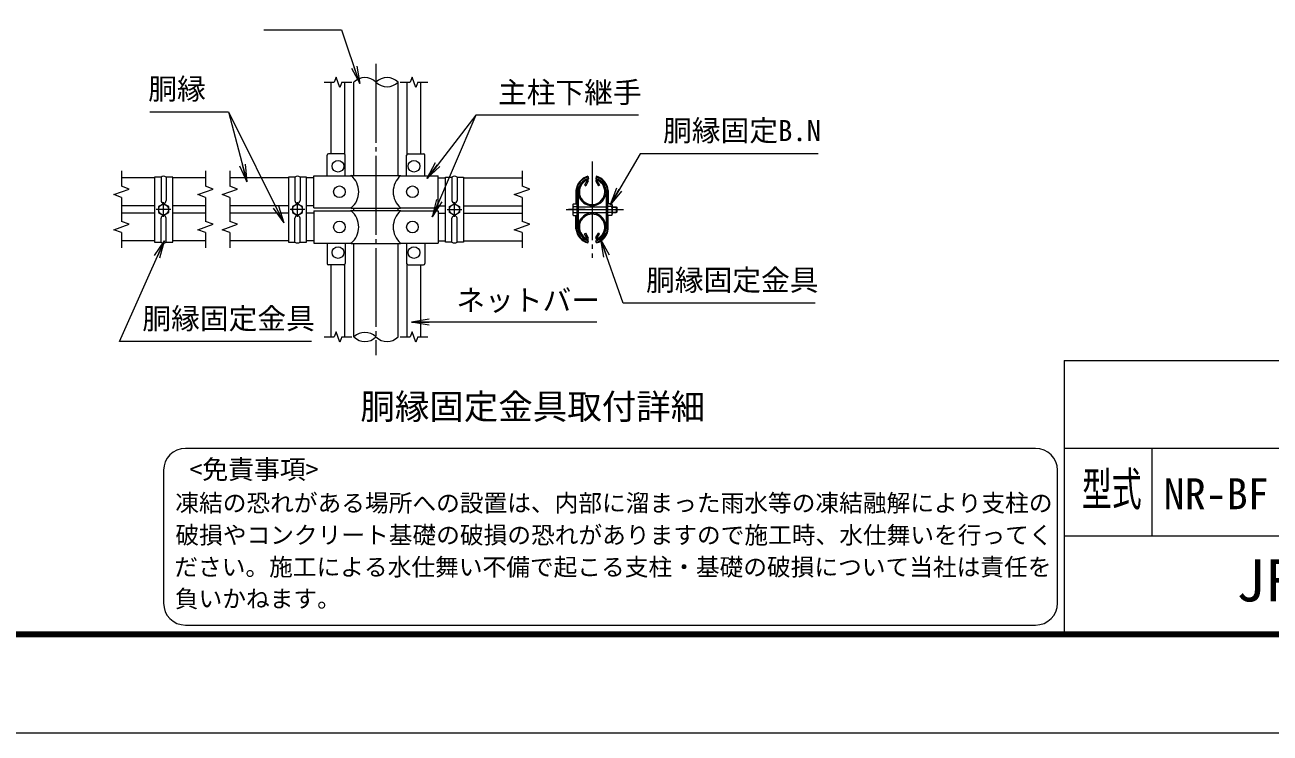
# Model space of a CAD drawing. Units: millimetres, scale not verified. Extents: x -12600 to 12600, y -8910 to 8910.
# Drawn here: x -756 to 7769, y -8910 to -4062 of the extents above; entities that cross this region are included whole.
import ezdxf
from ezdxf.enums import TextEntityAlignment as Align

# ---------------------------------------------------------------- set-up
doc = ezdxf.new("R2010")
doc.units = ezdxf.units.MM
doc.header["$LTSCALE"] = 30
doc.linetypes.add('LONG_CHAIN', pattern=[21, 18, -1, 1, -1])
for name, color, linetype, lineweight in [('0-0_D-TTL', 7, 'Continuous', 9), ('0-1_D-TTL-TXT', 7, 'Continuous', 9), ('0-3_D-STR1', 1, 'Continuous', 9), ('0-6_D-BMK', 2, 'LONG_CHAIN', 9), ('0-7_D-STR3', 3, 'Continuous', 9), ('0-9_D-STR-DIM', 7, 'Continuous', 9), ('0-A_0', 7, 'Continuous', 9), ('0-B_D-STR-TXT', 7, 'Continuous', 9)]:
    doc.layers.add(name, color=color, linetype=linetype, lineweight=lineweight)
doc.styles.add('ＭＳ ゴシック', font='')
doc.styles.get('ＭＳ ゴシック').set_extended_font_data('MS Gothic')

# ---------------------------------------------------------------- blocks, each defined once
blk = doc.blocks.new('_Open')
at = {"layer": '0-A_0'}
blk.add_line((-30, 5), (0, 0), dxfattribs=at)
blk.add_lwpolyline([(-30, -5), (0, 0), (-30, 0)], dxfattribs=at)

msp = doc.modelspace()

# ---------------------------------------------------------------- linework, layer by layer
at = {"layer": '0-0_D-TTL'}
for p, q in [((6360, -6360), (6360, -8220)), ((6360, -6360), (11760, -6360)), ((6360, -6960), (11760, -6960)), ((6960, -6960), (6960, -7560)), ((6360, -7560), (11760, -7560))]:
    msp.add_line(p, q, dxfattribs=at)
at = {"layer": '0-0_D-TTL', "color": 2}
msp.add_lwpolyline([(-12600, 8910), (12600, 8910), (12600, -8910), (-12600, -8910)], close=True, dxfattribs=at)
at = {"layer": '0-0_D-TTL'}
for points in [[(-11790, 8250), (11790, 8250), (11790, -8250), (-11790, -8250)], [(-11782.5, 8242.5), (11782.5, 8242.5), (11782.5, -8242.5), (-11782.5, -8242.5)], [(-11775, 8235), (11775, 8235), (11775, -8235), (-11775, -8235)], [(-11767.5, 8227.5), (11767.5, 8227.5), (11767.5, -8227.5), (-11767.5, -8227.5)], [(-11760, 8220), (11760, 8220), (11760, -8220), (-11760, -8220)]]:
    msp.add_lwpolyline(points, close=True, dxfattribs=at)
at = {"layer": '0-1_D-TTL-TXT', "color": 2}
for p, q in [((6163.56, -6961.06), (343.56, -6961.06)), ((193.56, -7111.06), (193.56, -8020.47)), ((6313.56, -8020.47), (6313.56, -7111.06)), ((343.56, -8170.47), (6163.56, -8170.47))]:
    msp.add_line(p, q, dxfattribs=at)
for centre, start, end in [((343.56, -7111.06), 90, 180), ((6163.56, -7111.06), 0, 90), ((343.56, -8020.47), 180, 270), ((6163.56, -8020.47), 270, 0)]:
    msp.add_arc(centre, 150, start, end, dxfattribs=at)
at = {"layer": '0-3_D-STR1'}
for p, q in [((1496.52, -5092.29), (1496.52, -4454.59)), ((1799.02, -5092.29), (1799.02, -4454.59)), ((131.11, -5109.79), (-93.89, -5109.79)), ((481.11, -5109.79), (256.11, -5109.79)), ((1047.77, -5109.79), (647.77, -5109.79)), ((1222.77, -5109.79), (1172.77, -5109.79)), ((2072.77, -5109.79), (2122.77, -5109.79)), ((2247.77, -5109.79), (2647.77, -5109.79)), ((3094.09, -5128.39), (3076.54, -5158.78)), ((3076.54, -5158.78), (3083.49, -5162.79)), ((3101.04, -5132.4), (3083.49, -5162.79)), ((3153.88, -5132.4), (3171.43, -5162.79)), ((3160.83, -5128.39), (3178.37, -5158.78)), ((3178.37, -5158.78), (3171.43, -5162.79)), ((131.11, -5300.29), (-93.89, -5300.29)), ((131.11, -5350.29), (-93.89, -5350.29)), ((481.11, -5300.29), (256.11, -5300.29)), ((481.11, -5350.29), (256.11, -5350.29)), ((1047.77, -5300.29), (647.77, -5300.29)), ((1047.77, -5350.29), (647.77, -5350.29)), ((1222.77, -5300.29), (1172.77, -5300.29)), ((1222.77, -5350.29), (1172.77, -5350.29)), ((1496.52, -5333.29), (1496.52, -5317.29)), ((1799.02, -5333.29), (1799.02, -5317.29)), ((2072.77, -5300.29), (2122.77, -5300.29)), ((2072.77, -5350.29), (2122.77, -5350.29)), ((2247.77, -5300.29), (2647.77, -5300.29)), ((2247.77, -5350.29), (2647.77, -5350.29)), ((131.11, -5540.79), (-93.89, -5540.79)), ((481.11, -5540.79), (256.11, -5540.79)), ((1047.77, -5540.79), (647.77, -5540.79)), ((1222.77, -5540.79), (1172.77, -5540.79)), ((2072.77, -5540.79), (2122.77, -5540.79)), ((2247.77, -5540.79), (2647.77, -5540.79)), ((3076.54, -5491.81), (3083.49, -5487.8)), ((3094.09, -5522.2), (3076.54, -5491.81)), ((3101.04, -5518.19), (3083.49, -5487.8)), ((3153.88, -5518.19), (3171.43, -5487.8)), ((3160.83, -5522.2), (3178.37, -5491.81)), ((3178.37, -5491.81), (3171.43, -5487.8)), ((1496.52, -6198.59), (1496.52, -5558.29)), ((1799.02, -6198.59), (1799.02, -5558.29))]:
    msp.add_line(p, q, dxfattribs=at)
for centre, radius, start, end in [((3127.46, -5205.04), 95.25, 114.32478, 65.67522), ((3127.46, -5205.04), 87.23, 114.32478, 65.67522), ((3092.35, -5127.38), 10.03, 330, 114.32478), ((3092.35, -5127.38), 2, 330, 114.32478), ((3162.56, -5127.38), 10.03, 65.67522, 210), ((3162.56, -5127.38), 2, 65.67522, 210), ((3127.08, -5205.04), 95.25, 5.09104, 65.67522), ((3127.46, -5445.54), 95.25, 294.32478, 245.67522), ((3127.46, -5445.54), 87.23, 294.32478, 245.67522), ((3092.35, -5523.2), 10.03, 245.67522, 30), ((3092.35, -5523.2), 2, 245.67522, 30), ((3162.56, -5523.2), 10.03, 150, 294.32478), ((3162.56, -5523.2), 2, 150, 294.32478)]:
    msp.add_arc(centre, radius, start, end, dxfattribs=at)
at = {"layer": '0-6_D-BMK'}
for p, q in [((1647.77, -4329.59), (1647.77, -6323.59)), ((3127.46, -4996.26), (3127.46, -5656.92)), ((193.61, -5376.59), (193.61, -5276.59)), ((1110.27, -5376.59), (1110.27, -5276.59)), ((2185.27, -5376.59), (2185.27, -5276.59)), ((243.61, -5326.59), (143.61, -5326.59)), ((1160.27, -5326.59), (1060.27, -5326.59)), ((2135.27, -5326.59), (2235.27, -5326.59)), ((2949.33, -5326.59), (3342.58, -5326.59))]:
    msp.add_line(p, q, dxfattribs=at)
at = {"layer": '0-7_D-STR3'}
for p, q in [((1340.27, -4944.79), (1340.27, -4454.59)), ((1435.27, -4948.18), (1435.27, -4454.59)), ((1860.27, -4948.18), (1860.27, -4454.59)), ((1955.27, -4944.79), (1955.27, -4454.59)), ((1312.77, -5094.79), (1312.77, -4954.79)), ((1427.77, -4944.79), (1322.77, -4944.79)), ((1437.77, -5094.79), (1437.77, -4954.79)), ((1857.77, -5094.79), (1857.77, -4954.79)), ((1867.77, -4944.79), (1972.77, -4944.79)), ((1982.77, -5094.79), (1982.77, -4954.79)), ((176.11, -5103.44), (176.11, -5265.29)), ((256.11, -5103.44), (211.11, -5103.44)), ((211.11, -5103.44), (211.11, -5265.29)), ((1092.77, -5103.44), (1092.77, -5265.29)), ((1172.77, -5103.44), (1127.77, -5103.44)), ((1127.77, -5103.44), (1127.77, -5265.29)), ((1222.77, -5094.79), (1478.77, -5094.79)), ((1222.77, -5314.79), (1222.77, -5094.79)), ((1478.77, -5092.29), (1473.77, -5094.79)), ((1478.77, -5092.29), (1816.77, -5092.29)), ((1816.77, -5092.29), (1821.77, -5094.79)), ((1816.77, -5094.79), (2072.77, -5094.79)), ((2072.77, -5314.79), (2072.77, -5094.79)), ((2122.77, -5103.44), (2167.77, -5103.44)), ((2167.77, -5103.44), (2167.77, -5265.29)), ((2202.77, -5103.44), (2202.77, -5265.29)), ((3098.29, -5098.62), (3102.21, -5113.1)), ((3156.63, -5098.62), (3152.71, -5113.1)), ((3017.21, -5195.95), (3017.21, -5281.09)), ((3022.21, -5196.16), (3022.21, -5457.02)), ((3032.21, -5196.59), (3032.21, -5456.59)), ((3222.71, -5196.59), (3222.71, -5456.59)), ((3232.71, -5196.16), (3232.71, -5457.02)), ((3237.71, -5195.95), (3237.71, -5281.09)), ((1222.77, -5314.79), (1478.77, -5314.79)), ((1222.77, -5335.79), (1478.77, -5335.79)), ((1222.77, -5335.79), (1222.77, -5555.79)), ((1478.77, -5317.29), (1473.77, -5314.79)), ((1478.77, -5333.29), (1473.77, -5335.79)), ((1816.77, -5314.79), (2072.77, -5314.79)), ((1816.77, -5335.79), (2072.77, -5335.79)), ((2072.77, -5335.79), (2072.77, -5555.79)), ((3079.22, -5326.59), (2965.2, -5326.59)), ((2994.71, -5295.42), (2994.71, -5357.15)), ((2999.71, -5286.09), (3022.21, -5286.09)), ((2999.71, -5306.34), (3022.21, -5306.34)), ((2999.71, -5346.84), (3022.21, -5346.84)), ((2999.71, -5367.09), (3022.21, -5367.09)), ((3038.21, -5306.59), (3222.71, -5306.59)), ((3038.21, -5346.59), (3222.71, -5346.59)), ((3175.7, -5326.59), (3289.72, -5326.59)), ((3260.21, -5286.09), (3232.71, -5286.09)), ((3260.21, -5306.34), (3232.71, -5306.34)), ((3260.21, -5346.84), (3232.71, -5346.84)), ((3260.21, -5367.09), (3232.71, -5367.09)), ((3265.21, -5295.42), (3265.21, -5357.15)), ((3265.21, -5306.59), (3291.21, -5306.59)), ((3265.21, -5309.97), (3297.21, -5309.97)), ((3265.21, -5343.2), (3297.21, -5343.2)), ((3265.21, -5346.59), (3291.21, -5346.59)), ((3291.21, -5306.59), (3291.21, -5346.59)), ((3291.21, -5306.59), (3297.21, -5309.97)), ((3297.21, -5343.2), (3291.21, -5346.59)), ((3297.21, -5309.97), (3297.21, -5343.2)), ((176.11, -5549.73), (176.11, -5385.29)), ((211.11, -5549.73), (211.11, -5385.29)), ((1092.77, -5549.73), (1092.77, -5385.29)), ((1127.77, -5549.73), (1127.77, -5385.29)), ((2167.77, -5549.73), (2167.77, -5385.29)), ((2202.77, -5549.73), (2202.77, -5385.29)), ((3017.21, -5457.23), (3017.21, -5372.09)), ((3237.71, -5457.23), (3237.71, -5372.09)), ((3098.29, -5554.56), (3102.21, -5540.08)), ((3156.63, -5554.56), (3152.71, -5540.08)), ((1222.77, -5555.79), (1478.77, -5555.79)), ((1312.77, -5555.79), (1312.77, -5695.79)), ((1437.77, -5555.79), (1437.77, -5695.79)), ((1478.77, -5558.29), (1473.77, -5555.79)), ((1478.77, -5558.29), (1816.77, -5558.29)), ((1816.77, -5558.29), (1821.77, -5555.79)), ((1816.77, -5555.79), (2072.77, -5555.79)), ((1857.77, -5555.79), (1857.77, -5695.79)), ((1982.77, -5555.79), (1982.77, -5695.79)), ((1427.77, -5705.79), (1322.77, -5705.79)), ((1340.27, -6198.59), (1340.27, -5705.79)), ((1435.27, -6198.59), (1435.27, -5702.41)), ((1860.27, -6198.59), (1860.27, -5702.41)), ((1867.77, -5705.79), (1972.77, -5705.79)), ((1955.27, -6198.59), (1955.27, -5705.79))]:
    msp.add_line(p, q, dxfattribs=at)
for points in [[(176.11, -5103.44), (131.11, -5103.44), (131.11, -5549.73), (176.11, -5549.73)], [(211.11, -5549.73), (256.11, -5549.73), (256.11, -5103.44)], [(1092.77, -5103.44), (1047.77, -5103.44), (1047.77, -5549.73), (1092.77, -5549.73)], [(1127.77, -5549.73), (1172.77, -5549.73), (1172.77, -5103.44)], [(2167.77, -5549.73), (2122.77, -5549.73), (2122.77, -5103.44)], [(2202.77, -5103.44), (2247.77, -5103.44), (2247.77, -5549.73), (2202.77, -5549.73)], [(1478.77, -5317.29), (1816.77, -5317.29), (1821.77, -5314.79)], [(1478.77, -5333.29), (1816.77, -5333.29), (1821.77, -5335.79)]]:
    msp.add_lwpolyline(points, dxfattribs=at)
for points in [[(193.61, -5367.09), (228.68, -5346.84), (228.68, -5306.34), (193.61, -5286.09), (158.53, -5306.34), (158.53, -5346.84)], [(1110.27, -5367.09), (1145.35, -5346.84), (1145.35, -5306.34), (1110.27, -5286.09), (1075.2, -5306.34), (1075.2, -5346.84)], [(2185.27, -5367.09), (2150.2, -5346.84), (2150.2, -5306.34), (2185.27, -5286.09), (2220.35, -5306.34), (2220.35, -5346.84)]]:
    msp.add_lwpolyline(points, close=True, dxfattribs=at)
for centre, radius in [((1387.77, -5029.79), 40), ((1907.77, -5029.79), 40), ((1397.77, -5204.79), 40), ((1897.77, -5204.79), 40), ((193.61, -5326.59), 35.17), ((1110.27, -5326.59), 35.17), ((2185.27, -5326.59), 35.17), ((1397.77, -5445.79), 40), ((1897.77, -5445.79), 40), ((1387.77, -5620.79), 40), ((1907.77, -5620.79), 40)]:
    msp.add_circle(centre, radius, dxfattribs=at)
for centre, radius, start, end in [((1322.77, -4954.79), 10, 90, 180), ((1427.77, -4954.79), 10, 0, 90), ((1867.77, -4954.79), 10, 90, 180), ((1972.77, -4954.79), 10, 0, 90), ((193.61, -5131.57), 33.12, 58.10921, 121.89079), ((1110.27, -5131.57), 33.12, 58.10921, 121.89079), ((1385.84, -5204.79), 144, 310.19176, 49.80824), ((1909.7, -5204.79), 144, 130.19176, 229.80824), ((2185.27, -5131.57), 33.12, 58.10921, 121.89079), ((3127.08, -5205.04), 110.25, 105.13812, 175.26816), ((3127.08, -5205.04), 105.25, 105.13812, 175.157), ((3127.08, -5205.04), 95.25, 105.13812, 174.90896), ((3127.83, -5205.04), 95.25, 5.09104, 74.86188), ((3127.83, -5205.04), 105.25, 4.843, 74.86188), ((3127.83, -5205.04), 110.25, 4.843, 74.86188), ((193.61, -5265.29), 17.5, 180, 0), ((1110.27, -5265.29), 17.5, 180, 0), ((2185.27, -5265.29), 17.5, 180, 0), ((3022.21, -5281.09), 5, 180, 270), ((3232.71, -5281.09), 5, 270, 0), ((193.61, -5385.29), 17.5, 0, 180), ((1110.27, -5385.29), 17.5, 0, 180), ((1385.84, -5445.79), 144, 310.19176, 49.80824), ((1909.7, -5445.79), 144, 130.19176, 229.80824), ((2185.27, -5385.29), 17.5, 0, 180), ((3007.4, -5296.21), 12.71, 127.21089, 232.78911), ((3038.21, -5326.59), 43.51, 152.26063, 207.73937), ((3007.46, -5356.96), 12.75, 127.42505, 232.57495), ((3022.21, -5372.09), 5, 90, 180), ((3232.71, -5372.09), 5, 0, 90), ((3252.52, -5296.21), 12.71, 307.21089, 52.78911), ((3221.7, -5326.59), 43.51, 332.26063, 27.73937), ((3252.46, -5356.96), 12.75, 307.42505, 52.57495), ((3127.08, -5448.14), 110.25, 184.73184, 254.86188), ((3127.08, -5448.14), 105.25, 184.843, 254.86188), ((3127.08, -5448.14), 95.25, 185.09104, 254.86188), ((3127.83, -5448.14), 95.25, 285.13812, 354.90896), ((3127.83, -5448.14), 105.25, 285.13812, 355.157), ((3127.83, -5448.14), 110.25, 285.13812, 355.26816), ((193.61, -5521.61), 33.12, 238.10921, 301.89079), ((1110.27, -5521.61), 33.12, 238.10921, 301.89079), ((2185.27, -5521.61), 33.12, 238.10921, 301.89079), ((1322.77, -5695.79), 10, 180, 270), ((1427.77, -5695.79), 10, 270, 0), ((1867.77, -5695.79), 10, 180, 270), ((1972.77, -5695.79), 10, 270, 0)]:
    msp.add_arc(centre, radius, start, end, dxfattribs=at)
at = {"layer": '0-9_D-STR-DIM'}
for p, q in [((1374.95, -4419.35), (1362.12, -4454.59)), ((1400.6, -4489.83), (1374.95, -4419.35)), ((1894.95, -4419.35), (1882.12, -4454.59)), ((1920.6, -4489.83), (1894.95, -4419.35)), ((1292.77, -4454.59), (1362.12, -4454.59)), ((1413.42, -4454.59), (1400.6, -4489.83)), ((1413.42, -4454.59), (1482.77, -4454.59)), ((1812.77, -4454.59), (1882.12, -4454.59)), ((1933.42, -4454.59), (1920.6, -4489.83)), ((1933.42, -4454.59), (2002.77, -4454.59)), ((-93.89, -5062.17), (-93.89, -5166.56)), ((481.11, -5062.17), (481.11, -5166.56)), ((647.77, -5062.17), (647.77, -5166.56)), ((2647.77, -5062.17), (2647.77, -5166.56)), ((-146.75, -5224.28), (-41.04, -5185.8)), ((-41.04, -5185.8), (-93.89, -5166.56)), ((428.25, -5224.28), (533.96, -5185.8)), ((533.96, -5185.8), (481.11, -5166.56)), ((594.91, -5224.28), (700.63, -5185.8)), ((700.63, -5185.8), (647.77, -5166.56)), ((2594.91, -5224.28), (2700.63, -5185.8)), ((2700.63, -5185.8), (2647.77, -5166.56)), ((-93.89, -5243.52), (-146.75, -5224.28)), ((-93.89, -5243.52), (-93.89, -5407.06)), ((481.11, -5243.52), (428.25, -5224.28)), ((481.11, -5243.52), (481.11, -5407.06)), ((647.77, -5243.52), (594.91, -5224.28)), ((647.77, -5243.52), (647.77, -5407.06)), ((2647.77, -5243.52), (2594.91, -5224.28)), ((2647.77, -5243.52), (2647.77, -5407.06)), ((-146.75, -5464.78), (-41.04, -5426.3)), ((-41.04, -5426.3), (-93.89, -5407.06)), ((428.25, -5464.78), (533.96, -5426.3)), ((533.96, -5426.3), (481.11, -5407.06)), ((594.91, -5464.78), (700.63, -5426.3)), ((700.63, -5426.3), (647.77, -5407.06)), ((2594.91, -5464.78), (2700.63, -5426.3)), ((2700.63, -5426.3), (2647.77, -5407.06)), ((-93.89, -5484.02), (-146.75, -5464.78)), ((-93.89, -5484.02), (-93.89, -5588.42)), ((481.11, -5484.02), (428.25, -5464.78)), ((481.11, -5484.02), (481.11, -5588.42)), ((647.77, -5484.02), (594.91, -5464.78)), ((647.77, -5484.02), (647.77, -5588.42)), ((2647.77, -5484.02), (2594.91, -5464.78)), ((2647.77, -5484.02), (2647.77, -5588.42)), ((1292.77, -6198.59), (1362.12, -6198.59)), ((1374.95, -6163.35), (1362.12, -6198.59)), ((1400.6, -6233.83), (1374.95, -6163.35)), ((1413.42, -6198.59), (1400.6, -6233.83)), ((1413.42, -6198.59), (1482.77, -6198.59)), ((1812.77, -6198.59), (1882.12, -6198.59)), ((1894.95, -6163.35), (1882.12, -6198.59)), ((1920.6, -6233.83), (1894.95, -6163.35)), ((1933.42, -6198.59), (1920.6, -6233.83)), ((1933.42, -6198.59), (2002.77, -6198.59))]:
    msp.add_line(p, q, dxfattribs=at)
for centre, start, end in [((1572.15, -4530.69), 45.18146, 134.81854), ((1723.4, -4530.69), 45.18146, 134.81854), ((1723.4, -4378.48), 225.18146, 314.81854), ((1572.15, -6274.69), 45.18146, 134.81854), ((1572.15, -6122.48), 225.18146, 314.81854), ((1723.4, -6122.48), 225.18146, 314.81854)]:
    msp.add_arc(centre, 107.29, start, end, dxfattribs=at)
at = {"layer": '0-B_D-STR-TXT'}
for p, q in [((637.95, -4657.41), (762.66, -5135.1)), ((637.95, -4657.41), (762.66, -5135.1)), ((2330.41, -4681.05), (1997.45, -5112.62)), ((2330.41, -4681.05), (1997.45, -5112.62)), ((3159.5, -6097.73), (1893.34, -6097.73))]:
    msp.add_line(p, q, dxfattribs=at)
for points in [[(879.93, -4096.79), (1411.89, -4096.79), (1536.08, -4462.64)], [(99.14, -4657.41), (637.95, -4657.41), (1015.17, -5414.29)], [(3444.86, -4681.05), (2330.41, -4681.05), (2034.04, -5373.15)], [(4675.42, -4943.76), (3455.9, -4943.76), (3253.06, -5292.01)], [(4655.11, -5967.22), (3339.65, -5967.22), (3188.07, -5533.77)], [(1206.42, -6230.58), (-109.04, -6230.58), (198.71, -5541.68)]]:
    msp.add_lwpolyline(points, dxfattribs=at)

# ---------------------------------------------------------------- block references
at = {"layer": '0-B_D-STR-TXT', "xscale": 4, "yscale": 4}
for p, rotation in [((1536.72, -4464.53), 288.74977), ((763.16, -5137.03), 284.63097), ((763.16, -5137.03), 284.63097), ((1996.23, -5114.21), 232.34963), ((1996.23, -5114.21), 232.34963), ((3252.06, -5293.74), 239.78171), ((2033.25, -5374.98), 246.81834), ((1016.06, -5416.08), 296.49098), ((199.53, -5539.86), 65.92824), ((3187.41, -5531.88), 109.27461), ((1891.34, -6097.73), 180)]:
    msp.add_blockref('_Open', p, dxfattribs=dict(at, rotation=rotation))

# ---------------------------------------------------------------- texts
at = {"layer": '0-1_D-TTL-TXT', "style": 'ＭＳ ゴシック'}
for s, height, p in [('胴縁固定金具取付詳細', 173.1, (1540.73, -6813.23)), (' <免責事項>', 129.9, (281.5, -7208.99)), ('NR-BF H10000F', 211.6, (7040.28, -7441.05)), ('凍結の恐れがある場所への設置は、内部に溜まった雨水等の凍結融解により支柱の', 119, (273.95, -7430.06)), ('破損やコンクリート基礎の破損の恐れがありますので施工時、水仕舞いを行ってく', 119, (274.57, -7649.47)), ('ださい。施工による水仕舞い不備で起こる支柱・基礎の破損について当社は責任を', 119, (267.02, -7868.25)), ('JFE 建材株式会社', 288.6, (7537.14, -8095.51)), ('負いかねます。', 119, (270.86, -8085.06))]:
    msp.add_text(s, height=height, dxfattribs=at).set_placement(p, align=Align.BOTTOM_LEFT)
at = {"layer": '0-1_D-TTL-TXT', "style": 'ＭＳ ゴシック', "width": 0.65}
msp.add_text('型式', height=230.9, dxfattribs=at).set_placement((6480.8, -7424.41), align=Align.BOTTOM_LEFT)
at = {"layer": '0-B_D-STR-TXT', "style": 'ＭＳ ゴシック'}
for s, p in [('胴縁', (88.48, -4615.46)), ('主柱下継手', (2483.18, -4639.48)), ('胴縁固定B.N', (3613.24, -4901.06)), ('胴縁固定金具', (3496.99, -5924.51)), ('ネットバー', (2197.83, -6061.87)), ('胴縁固定金具', (48.3, -6187.88))]:
    msp.add_text(s, height=144.3, dxfattribs=at).set_placement(p, align=Align.BOTTOM_LEFT)

doc.saveas('drawing.dxf')
